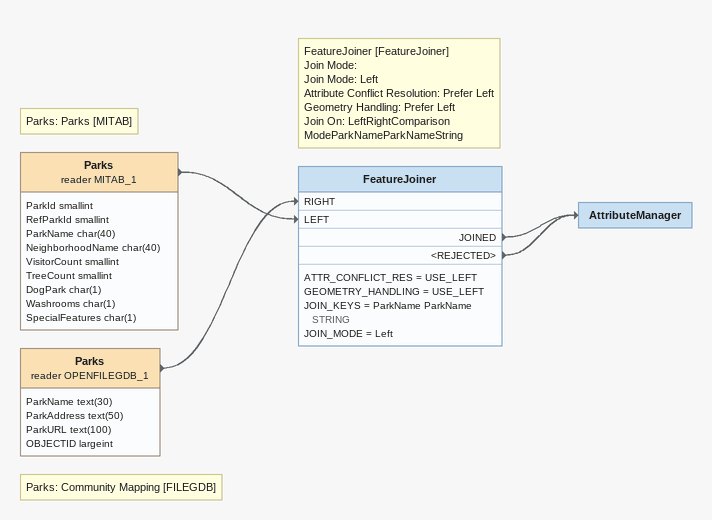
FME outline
Note: Parks: Parks [MITAB]
Parks (reader MITAB_1)
    attributes: ParkId smallint, RefParkId smallint, ParkName char(40), NeighborhoodName char(40), VisitorCount smallint, TreeCount smallint, DogPark char(1), Washrooms char(1), SpecialFeatures char(1)
    -> FeatureJoiner [LEFT]
Note: Parks: Community Mapping [FILEGDB]
Parks (reader OPENFILEGDB_1)
    attributes: ParkName text(30), ParkAddress text(50), ParkURL text(100), OBJECTID largeint
    -> FeatureJoiner [RIGHT]
Note: FeatureJoiner [FeatureJoiner] / Join Mode: / Join Mode: Left / Attribute Conflict Resolution: Prefer Left / Geometry Handling: Prefer Left / Join On: LeftRightComparison ModeParkNameParkNameString
FeatureJoiner
    ATTR_CONFLICT_RES = USE_LEFT
    GEOMETRY_HANDLING = USE_LEFT
    JOIN_KEYS = ParkName ParkName STRING
    JOIN_MODE = Left
    JOINED -> AttributeManager
    <REJECTED> -> AttributeManager
AttributeManager
